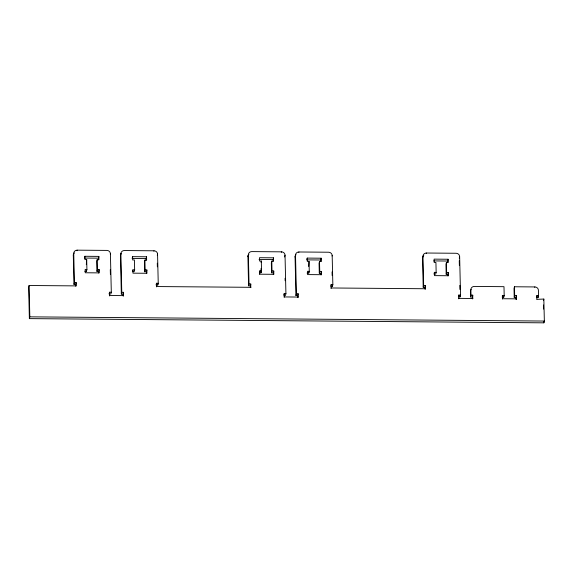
<?xml version="1.0" encoding="UTF-8"?>
<svg xmlns="http://www.w3.org/2000/svg" width="573" height="573" viewBox="0 0 573 573"><rect width="100%" height="100%" fill="white"/><g stroke="black" fill="none" stroke-linecap="round" stroke-linejoin="round"><path stroke-width="0.86" d="M76.166 282.589L75.722 284.373L73.974 284.358L74.418 282.575L76.166 282.589L76.238 285.891L29.094 285.504L28.65 287.281L29.373 318.624L543.906 322.835L544.35 321.052L543.841 299.063L536.772 299.335M29.373 318.624L29.817 316.848L29.094 285.504M73.974 284.358L73.301 255.214L73.745 253.438A3.502 3.288 14 0 1 77.162 250.165L106.85 250.408A3.502 3.288 14 0 1 110.417 253.739L111.305 292.223L110.861 294.006L109.114 293.992M77.026 250.723L77.162 250.165M84.575 257.463L84.868 256.274L98.835 256.389L98.914 259.691L97.166 259.676L96.722 261.453L96.952 271.351L98.699 271.366L99.143 269.589L97.396 269.575L96.952 271.351M84.868 256.274L84.947 259.576L86.688 259.59L86.322 264.669M84.732 271.251L86.473 271.265L86.917 269.489L86.688 259.59M98.434 259.82L98.835 256.389M110.303 254.183L110.417 253.739M109.171 293.763L109.558 292.209L111.305 292.223M109.522 295.954L109.558 292.209M121.333 294.085L121.777 292.309L123.524 292.323L123.08 294.099L121.333 294.085L120.452 255.601L120.896 253.825A3.502 3.288 14 0 1 124.312 250.551L153.994 250.795A3.502 3.288 14 0 1 157.561 254.126L158.234 283.263L157.79 285.039L156.15 285.032M132.599 256.668L132.155 258.444L146.122 258.559L146.566 256.783L132.599 256.668L132.671 259.963L134.419 259.977L134.648 269.876L134.204 271.652L132.456 271.638M123.517 295.954L123.524 292.323M132.607 271.05L132.9 269.862L134.648 269.876M146.566 256.783L146.645 260.078L144.897 260.063L144.453 261.847L144.683 271.738L146.43 271.752L146.867 269.976L145.127 269.962L144.683 271.738M153.886 251.239L153.994 250.795M157.288 255.236L157.561 254.126M156.157 284.58L156.486 283.248L158.234 283.263M156.479 286.88L156.486 283.248M248.589 285.784L249.033 284.007L250.781 284.022L250.337 285.798L248.589 285.784L247.916 256.647L248.36 254.863A3.502 3.288 14 0 1 251.776 251.597L281.465 251.841A3.502 3.288 14 0 1 285.032 255.164L285.92 293.655L285.476 295.432L283.95 295.417M250.773 287.653L250.781 284.022M261.009 262.205L261.309 261.016L259.562 261.002L259.483 257.707L273.457 257.821L273.529 261.116L271.781 261.102L271.337 262.885L271.566 272.777L273.314 272.791L273.758 271.015L272.01 271L271.566 272.777M259.383 274.331L259.791 270.9L261.532 270.914L261.309 261.016M259.347 272.676L261.095 272.691L261.532 270.914M273.049 261.245L273.457 257.821M281.322 252.392L281.465 251.841M285.032 255.164L284.588 256.948A3.502 3.288 14 0 0 284.516 256.346M283.921 294.637L284.172 293.641L285.92 293.655M284.165 297.272L284.172 293.641M295.954 295.518L296.399 293.741L298.139 293.756L297.695 295.532L295.954 295.518L295.066 257.033L295.51 255.25A3.502 3.288 14 0 1 298.927 251.984L328.608 252.227A3.502 3.288 14 0 1 332.175 255.551L332.849 284.695L332.404 286.471L330.879 286.457M298.812 252.428L298.927 251.984M307.214 258.094L306.77 259.877L320.737 259.992L321.181 258.208L307.214 258.094L307.286 261.395L309.033 261.41L309.262 271.308L308.818 273.085L307.071 273.07M298.132 297.387L298.139 293.756M309.033 261.41L308.668 266.488M321.181 258.208L321.26 261.51L319.512 261.496L319.068 263.272L319.297 273.171L321.045 273.185L321.489 271.409L319.741 271.394L319.297 273.171M332.068 255.995L332.175 255.551M330.908 285.454L331.101 284.681L332.849 284.695M331.044 288.534L331.101 284.681M423.203 287.216L423.648 285.433L425.395 285.447L424.951 287.231L423.203 287.216L422.537 258.072L422.981 256.296A3.502 3.288 14 0 1 426.391 253.022L456.079 253.266A3.502 3.288 14 0 1 459.646 256.597L460.534 295.081L460.09 296.864L458.672 296.85M426.255 253.581L426.391 253.022M425.388 289.079L425.395 285.447M434.112 273.514L434.406 272.333L436.153 272.347L435.924 262.448L434.176 262.434L434.098 259.132L448.072 259.247L448.143 262.549L446.403 262.534L445.959 264.311L446.181 274.209L447.928 274.223L448.373 272.447L446.625 272.433L446.181 274.209M436.153 272.347L435.709 274.123L433.962 274.109M447.663 262.678L448.072 259.247M459.26 258.151L459.646 256.597M458.679 295.51L458.787 295.066L460.534 295.081M458.751 298.812L458.787 295.066M471.013 295.167L472.754 295.181L472.317 296.957L470.569 296.943L471.013 295.167L470.884 289.673A3.502 3.288 14 0 1 474.301 286.436L503.989 286.679L504.19 295.439L503.746 297.215L502.213 297.208M472.746 298.812L472.754 295.181M502.249 296.205L502.442 295.424L504.19 295.439M502.435 299.056L502.442 295.424M536.665 297.487L538.083 297.502L538.527 295.718L538.405 290.26A3.502 3.288 14 0 0 534.838 286.937L514.461 286.765L514.017 288.548L514.225 297.301L515.965 297.315L516.409 295.539L514.661 295.525L514.225 297.301M516.352 299.393L516.409 295.539M534.724 287.381L534.838 286.937M536.615 296.37L536.779 295.704L538.527 295.718M543.483 300.51L543.841 299.063M84.424 258.058L98.391 258.172M259.039 259.483L273.013 259.598M433.654 260.916L447.628 261.03M86.917 269.489L85.169 269.475L85.248 272.769L99.215 272.884L99.143 269.589M309.262 271.308L307.515 271.294L307.594 274.589L321.56 274.703L321.489 271.409M156.565 286.55L250.852 287.317M331.18 287.975L425.474 288.749M109.629 295.51L123.603 295.625M284.251 296.936L298.218 297.05M458.866 298.368L472.832 298.483M502.521 298.726L516.488 298.841M29.817 316.848L544.35 321.052M543.498 304.965L543.591 309.091M543.877 321.46L543.906 322.835M538.047 295.79L538.083 297.502M536.779 295.704L536.858 299.006M515.965 297.315L516.015 299.378M514.461 286.765L514.661 295.525M503.717 296.126L503.746 297.215M472.317 296.957L472.36 298.82M470.569 296.943L470.44 291.449A3.502 3.288 14 0 1 471.192 289.394M459.26 260.708L459.367 265.406M459.825 285.383L459.918 289.458M460.055 295.21L460.09 296.864M448.373 272.447L448.451 275.742L434.477 275.627L434.406 272.333M447.928 274.223L447.971 275.871M446.403 262.534L446.625 272.433M424.951 287.231L424.994 289.086M422.981 256.296L423.648 285.433M332.068 271.903L332.154 275.541M332.376 285.254L332.404 286.471M320.737 259.992L320.78 261.639M321.045 273.185L321.081 274.832M319.512 261.496L319.741 271.394M308.783 271.437L308.818 273.085M297.695 295.532L297.738 297.179M295.51 255.25L296.399 293.741M285.082 278.292L285.139 280.713M273.758 271.015L273.837 274.317L259.863 274.202L259.791 270.9M273.314 272.791L273.35 274.446M271.781 261.102L272.01 271M260.994 268.572L261.095 272.691M250.337 285.798L250.372 287.445M248.36 254.863L249.033 284.007M157.288 263.186L157.367 266.832M157.761 283.828L157.79 285.039M146.867 269.976L146.946 273.278L132.979 273.163L132.9 269.862M146.122 258.559L146.158 260.206M146.43 271.752L146.466 273.407M144.897 260.063L145.127 269.962M123.08 294.099L123.123 295.962M120.896 253.825L121.777 292.309M110.295 269.661L110.41 274.453M98.699 271.366L98.735 273.013M97.166 259.676L97.396 269.575M86.437 269.618L86.473 271.265M75.722 284.373L75.765 286.228M73.745 253.438L74.418 282.575M295.066 257.033A3.502 3.288 14 0 1 296.033 254.706M422.537 258.072A3.502 3.288 14 0 1 423.769 255.522M247.916 256.647A3.502 3.288 14 0 1 248.89 254.319M120.452 255.601A3.502 3.288 14 0 1 121.182 253.531M73.301 255.214A3.502 3.288 14 0 1 74.275 252.894"/></g></svg>
